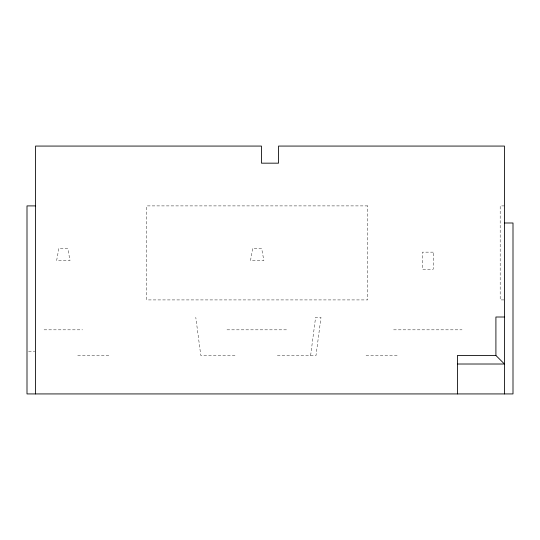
<?xml version="1.0" encoding="UTF-8"?>
<svg xmlns="http://www.w3.org/2000/svg" width="540" height="540" viewBox="0 0 540 540"><rect width="100%" height="100%" fill="white"/><g stroke="black" fill="none" stroke-linecap="round" stroke-linejoin="round"><path stroke-width="0.41" stroke-dasharray="2.7 2.03" d="M310.628 355.469L315.596 317.338L320.99 317.338L316.015 355.469L276.777 355.469M504.455 205.902L500.182 205.902L500.182 299.916L504.455 299.916M44.091 329.825L82.553 329.825M227.003 329.825L287.354 329.825M393.633 329.825L462.004 329.825M28.552 351.196L34.769 351.196M77.74 355.469L110.126 355.469M234.988 355.469L200.799 355.469L195.784 317.338M366.053 355.469L398.446 355.469M58.813 248.636L56.619 260.624L70.025 260.624L67.838 248.636L58.813 248.636M252.666 248.636L250.479 260.624L263.885 260.624L261.691 248.636L252.666 248.636M367.706 205.902L146.65 205.902L146.65 299.916L367.706 299.916L367.706 205.902M433.222 252.146L422.415 252.146L422.415 269.237L433.222 269.237L433.222 252.146"/><path stroke-width="0.81" d="M35.545 205.902L27 205.902L27 393.93L513 393.93L513 222.993L504.455 222.993M504.455 317.007L495.909 317.007L495.909 355.469L504.455 364.014L457.448 364.014M495.909 355.469L457.448 355.469L457.448 393.93M504.455 393.93L504.455 146.07L278.546 146.07L278.546 163.168L261.454 163.168L261.454 146.07L35.545 146.07L35.545 393.93"/></g></svg>
